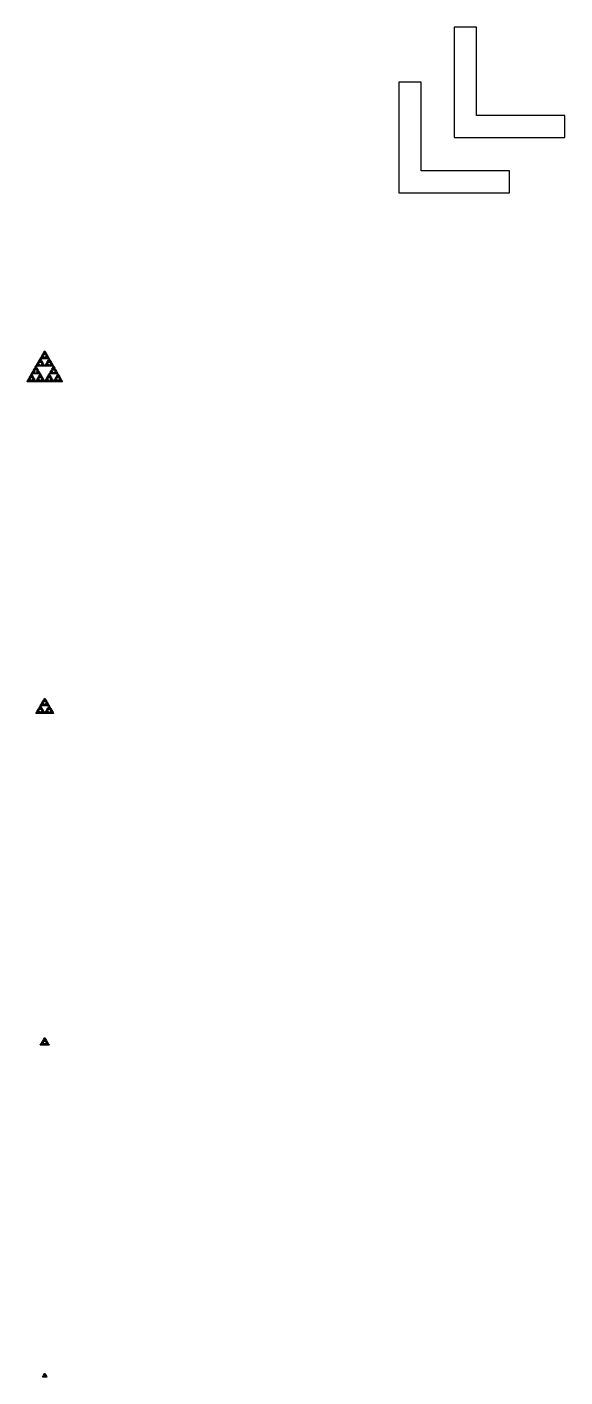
# Model space of a CAD drawing. Extents: x -467 to 127, y -467 to 127.
# Drawn here: x 78.4 to 127, y 4.9 to 127 of the extents above; entities that cross this region are included whole.
import ezdxf

# ---------------------------------------------------------------- set-up
doc = ezdxf.new("R2010")
doc.units = 13
doc.layers.add('ALIGN', color=5, linetype='Continuous')
doc.layers.add('MAGNET', color=11, linetype='Continuous')

msp = doc.modelspace()

# ---------------------------------------------------------------- linework, layer by layer
at = {"layer": 'ALIGN'}
for points in [[(117, 117), (127, 117), (127, 119), (119, 119), (119, 127), (117, 127)], [(112, 112), (122, 112), (122, 114), (114, 114), (114, 122), (112, 122)]]:
    msp.add_lwpolyline(points, close=True, dxfattribs=at)
at = {"layer": 'MAGNET'}
for points in [[(79.95, 97.62), (80, 97.71), (80.05, 97.62), (79.95, 97.62)], [(79.25, 96.41), (79.3, 96.49), (79.35, 96.41), (79.25, 96.41)], [(79.3, 96.49), (79.35, 96.58), (79.4, 96.49), (79.3, 96.49)], [(79.35, 96.58), (79.4, 96.67), (79.45, 96.58), (79.35, 96.58)], [(79.4, 96.67), (79.45, 96.75), (79.5, 96.67), (79.4, 96.67)], [(79.4, 96.49), (79.45, 96.58), (79.5, 96.49), (79.4, 96.49)], [(79.45, 96.75), (79.5, 96.84), (79.55, 96.75), (79.45, 96.75)], [(79.45, 96.41), (79.5, 96.49), (79.55, 96.41), (79.45, 96.41)], [(79.5, 96.84), (79.55, 96.93), (79.6, 96.84), (79.5, 96.84)], [(79.5, 96.67), (79.55, 96.75), (79.6, 96.67), (79.5, 96.67)], [(79.55, 96.93), (79.6, 97.01), (79.65, 96.93), (79.55, 96.93)], [(79.6, 97.01), (79.65, 97.1), (79.7, 97.01), (79.6, 97.01)], [(79.6, 96.84), (79.65, 96.93), (79.7, 96.84), (79.6, 96.84)], [(79.6, 96.67), (79.65, 96.75), (79.7, 96.67), (79.6, 96.67)], [(79.65, 97.1), (79.7, 97.19), (79.75, 97.1), (79.65, 97.1)], [(79.65, 96.75), (79.7, 96.84), (79.75, 96.75), (79.65, 96.75)], [(79.65, 96.41), (79.7, 96.49), (79.75, 96.41), (79.65, 96.41)], [(79.7, 97.19), (79.75, 97.27), (79.8, 97.19), (79.7, 97.19)], [(79.7, 97.01), (79.75, 97.1), (79.8, 97.01), (79.7, 97.01)], [(79.7, 96.67), (79.75, 96.75), (79.8, 96.67), (79.7, 96.67)], [(79.7, 96.49), (79.75, 96.58), (79.8, 96.49), (79.7, 96.49)], [(79.75, 97.27), (79.8, 97.36), (79.85, 97.27), (79.75, 97.27)], [(79.75, 96.58), (79.8, 96.67), (79.85, 96.58), (79.75, 96.58)], [(79.8, 97.36), (79.85, 97.45), (79.9, 97.36), (79.8, 97.36)], [(79.8, 97.19), (79.85, 97.27), (79.9, 97.19), (79.8, 97.19)], [(79.8, 97.01), (79.85, 97.1), (79.9, 97.01), (79.8, 97.01)], [(79.8, 96.49), (79.85, 96.58), (79.9, 96.49), (79.8, 96.49)], [(79.85, 97.45), (79.9, 97.53), (79.95, 97.45), (79.85, 97.45)], [(79.85, 97.1), (79.9, 97.19), (79.95, 97.1), (79.85, 97.1)], [(79.85, 96.41), (79.9, 96.49), (79.95, 96.41), (79.85, 96.41)], [(79.9, 97.53), (79.95, 97.62), (80, 97.53), (79.9, 97.53)], [(79.9, 97.36), (79.95, 97.45), (80, 97.36), (79.9, 97.36)], [(79.9, 97.01), (79.95, 97.1), (80, 97.01), (79.9, 97.01)], [(80, 97.53), (80.05, 97.62), (80.1, 97.53), (80, 97.53)], [(80, 97.36), (80.05, 97.45), (80.1, 97.36), (80, 97.36)], [(80, 97.01), (80.05, 97.1), (80.1, 97.01), (80, 97.01)], [(80.05, 97.45), (80.1, 97.53), (80.15, 97.45), (80.05, 97.45)], [(80.05, 97.1), (80.1, 97.19), (80.15, 97.1), (80.05, 97.1)], [(80.05, 96.41), (80.1, 96.49), (80.15, 96.41), (80.05, 96.41)], [(80.1, 97.36), (80.15, 97.45), (80.2, 97.36), (80.1, 97.36)], [(80.1, 97.19), (80.15, 97.27), (80.2, 97.19), (80.1, 97.19)], [(80.1, 97.01), (80.15, 97.1), (80.2, 97.01), (80.1, 97.01)], [(80.1, 96.49), (80.15, 96.58), (80.2, 96.49), (80.1, 96.49)], [(80.15, 97.27), (80.2, 97.36), (80.25, 97.27), (80.15, 97.27)], [(80.15, 96.58), (80.2, 96.67), (80.25, 96.58), (80.15, 96.58)], [(80.2, 97.19), (80.25, 97.27), (80.3, 97.19), (80.2, 97.19)], [(80.2, 97.01), (80.25, 97.1), (80.3, 97.01), (80.2, 97.01)], [(80.2, 96.67), (80.25, 96.75), (80.3, 96.67), (80.2, 96.67)], [(80.2, 96.49), (80.25, 96.58), (80.3, 96.49), (80.2, 96.49)], [(80.25, 97.1), (80.3, 97.19), (80.35, 97.1), (80.25, 97.1)], [(80.25, 96.75), (80.3, 96.84), (80.35, 96.75), (80.25, 96.75)], [(80.25, 96.41), (80.3, 96.49), (80.35, 96.41), (80.25, 96.41)], [(80.3, 97.01), (80.35, 97.1), (80.4, 97.01), (80.3, 97.01)], [(80.3, 96.84), (80.35, 96.93), (80.4, 96.84), (80.3, 96.84)], [(80.3, 96.67), (80.35, 96.75), (80.4, 96.67), (80.3, 96.67)], [(80.35, 96.93), (80.4, 97.01), (80.45, 96.93), (80.35, 96.93)], [(80.4, 96.84), (80.45, 96.93), (80.5, 96.84), (80.4, 96.84)], [(80.4, 96.67), (80.45, 96.75), (80.5, 96.67), (80.4, 96.67)], [(80.45, 96.75), (80.5, 96.84), (80.55, 96.75), (80.45, 96.75)], [(80.45, 96.41), (80.5, 96.49), (80.55, 96.41), (80.45, 96.41)], [(80.5, 96.67), (80.55, 96.75), (80.6, 96.67), (80.5, 96.67)], [(80.5, 96.49), (80.55, 96.58), (80.6, 96.49), (80.5, 96.49)], [(80.55, 96.58), (80.6, 96.67), (80.65, 96.58), (80.55, 96.58)], [(80.6, 96.49), (80.65, 96.58), (80.7, 96.49), (80.6, 96.49)], [(80.65, 96.41), (80.7, 96.49), (80.75, 96.41), (80.65, 96.41)], [(78.55, 95.19), (78.6, 95.28), (78.65, 95.19), (78.55, 95.19)], [(78.6, 95.28), (78.65, 95.37), (78.7, 95.28), (78.6, 95.28)], [(78.65, 95.37), (78.7, 95.45), (78.75, 95.37), (78.65, 95.37)], [(78.7, 95.45), (78.75, 95.54), (78.8, 95.45), (78.7, 95.45)], [(78.7, 95.28), (78.75, 95.37), (78.8, 95.28), (78.7, 95.28)], [(78.75, 95.54), (78.8, 95.63), (78.85, 95.54), (78.75, 95.54)], [(78.8, 95.63), (78.85, 95.71), (78.9, 95.63), (78.8, 95.63)], [(78.8, 95.45), (78.85, 95.54), (78.9, 95.45), (78.8, 95.45)], [(78.8, 95.28), (78.85, 95.37), (78.9, 95.28), (78.8, 95.28)], [(78.85, 95.71), (78.9, 95.8), (78.95, 95.71), (78.85, 95.71)], [(78.85, 95.37), (78.9, 95.45), (78.95, 95.37), (78.85, 95.37)], [(78.9, 95.8), (78.95, 95.89), (79, 95.8), (78.9, 95.8)], [(78.9, 95.63), (78.95, 95.71), (79, 95.63), (78.9, 95.63)], [(78.9, 95.28), (78.95, 95.37), (79, 95.28), (78.9, 95.28)], [(78.95, 95.89), (79, 95.97), (79.05, 95.89), (78.95, 95.89)], [(78.95, 95.19), (79, 95.28), (79.05, 95.19), (78.95, 95.19)], [(79, 95.97), (79.05, 96.06), (79.1, 95.97), (79, 95.97)], [(79, 95.8), (79.05, 95.89), (79.1, 95.8), (79, 95.8)], [(79, 95.63), (79.05, 95.71), (79.1, 95.63), (79, 95.63)], [(79.05, 96.06), (79.1, 96.15), (79.15, 96.06), (79.05, 96.06)], [(79.05, 95.71), (79.1, 95.8), (79.15, 95.71), (79.05, 95.71)], [(79.1, 96.15), (79.15, 96.23), (79.2, 96.15), (79.1, 96.15)], [(79.1, 95.97), (79.15, 96.06), (79.2, 95.97), (79.1, 95.97)], [(79.1, 95.63), (79.15, 95.71), (79.2, 95.63), (79.1, 95.63)], [(79.15, 96.23), (79.2, 96.32), (79.25, 96.23), (79.15, 96.23)], [(79.2, 96.32), (79.25, 96.41), (79.3, 96.32), (79.2, 96.32)], [(79.2, 96.15), (79.25, 96.23), (79.3, 96.15), (79.2, 96.15)], [(79.2, 95.97), (79.25, 96.06), (79.3, 95.97), (79.2, 95.97)], [(79.2, 95.63), (79.25, 95.71), (79.3, 95.63), (79.2, 95.63)], [(79.25, 96.06), (79.3, 96.15), (79.35, 96.06), (79.25, 96.06)], [(79.25, 95.71), (79.3, 95.8), (79.35, 95.71), (79.25, 95.71)], [(79.3, 96.32), (79.35, 96.41), (79.4, 96.32), (79.3, 96.32)], [(79.3, 95.97), (79.35, 96.06), (79.4, 95.97), (79.3, 95.97)], [(79.3, 95.8), (79.35, 95.89), (79.4, 95.8), (79.3, 95.8)], [(79.3, 95.63), (79.35, 95.71), (79.4, 95.63), (79.3, 95.63)], [(79.35, 95.89), (79.4, 95.97), (79.45, 95.89), (79.35, 95.89)], [(79.35, 95.19), (79.4, 95.28), (79.45, 95.19), (79.35, 95.19)], [(79.4, 96.32), (79.45, 96.41), (79.5, 96.32), (79.4, 96.32)], [(79.4, 95.8), (79.45, 95.89), (79.5, 95.8), (79.4, 95.8)], [(79.4, 95.63), (79.45, 95.71), (79.5, 95.63), (79.4, 95.63)], [(79.4, 95.28), (79.45, 95.37), (79.5, 95.28), (79.4, 95.28)], [(79.45, 95.71), (79.5, 95.8), (79.55, 95.71), (79.45, 95.71)], [(79.45, 95.37), (79.5, 95.45), (79.55, 95.37), (79.45, 95.37)], [(79.5, 96.32), (79.55, 96.41), (79.6, 96.32), (79.5, 96.32)], [(79.5, 95.63), (79.55, 95.71), (79.6, 95.63), (79.5, 95.63)], [(79.5, 95.45), (79.55, 95.54), (79.6, 95.45), (79.5, 95.45)], [(79.5, 95.28), (79.55, 95.37), (79.6, 95.28), (79.5, 95.28)], [(79.55, 95.54), (79.6, 95.63), (79.65, 95.54), (79.55, 95.54)], [(79.6, 96.32), (79.65, 96.41), (79.7, 96.32), (79.6, 96.32)], [(79.6, 95.45), (79.65, 95.54), (79.7, 95.45), (79.6, 95.45)], [(79.6, 95.28), (79.65, 95.37), (79.7, 95.28), (79.6, 95.28)], [(79.65, 95.37), (79.7, 95.45), (79.75, 95.37), (79.65, 95.37)], [(79.7, 96.32), (79.75, 96.41), (79.8, 96.32), (79.7, 96.32)], [(79.7, 95.28), (79.75, 95.37), (79.8, 95.28), (79.7, 95.28)], [(79.75, 95.19), (79.8, 95.28), (79.85, 95.19), (79.75, 95.19)], [(79.8, 96.32), (79.85, 96.41), (79.9, 96.32), (79.8, 96.32)], [(79.9, 96.32), (79.95, 96.41), (80, 96.32), (79.9, 96.32)], [(80, 96.32), (80.05, 96.41), (80.1, 96.32), (80, 96.32)], [(80.1, 96.32), (80.15, 96.41), (80.2, 96.32), (80.1, 96.32)], [(80.15, 95.19), (80.2, 95.28), (80.25, 95.19), (80.15, 95.19)], [(80.2, 96.32), (80.25, 96.41), (80.3, 96.32), (80.2, 96.32)], [(80.2, 95.28), (80.25, 95.37), (80.3, 95.28), (80.2, 95.28)], [(80.25, 95.37), (80.3, 95.45), (80.35, 95.37), (80.25, 95.37)], [(80.3, 96.32), (80.35, 96.41), (80.4, 96.32), (80.3, 96.32)], [(80.3, 95.45), (80.35, 95.54), (80.4, 95.45), (80.3, 95.45)], [(80.3, 95.28), (80.35, 95.37), (80.4, 95.28), (80.3, 95.28)], [(80.35, 95.54), (80.4, 95.63), (80.45, 95.54), (80.35, 95.54)], [(80.4, 96.32), (80.45, 96.41), (80.5, 96.32), (80.4, 96.32)], [(80.4, 95.63), (80.45, 95.71), (80.5, 95.63), (80.4, 95.63)], [(80.4, 95.45), (80.45, 95.54), (80.5, 95.45), (80.4, 95.45)], [(80.4, 95.28), (80.45, 95.37), (80.5, 95.28), (80.4, 95.28)], [(80.45, 95.71), (80.5, 95.8), (80.55, 95.71), (80.45, 95.71)], [(80.45, 95.37), (80.5, 95.45), (80.55, 95.37), (80.45, 95.37)], [(80.5, 96.32), (80.55, 96.41), (80.6, 96.32), (80.5, 96.32)], [(80.5, 95.8), (80.55, 95.89), (80.6, 95.8), (80.5, 95.8)], [(80.5, 95.63), (80.55, 95.71), (80.6, 95.63), (80.5, 95.63)], [(80.5, 95.28), (80.55, 95.37), (80.6, 95.28), (80.5, 95.28)], [(80.55, 95.89), (80.6, 95.97), (80.65, 95.89), (80.55, 95.89)], [(80.55, 95.19), (80.6, 95.28), (80.65, 95.19), (80.55, 95.19)], [(80.6, 96.32), (80.65, 96.41), (80.7, 96.32), (80.6, 96.32)], [(80.6, 95.97), (80.65, 96.06), (80.7, 95.97), (80.6, 95.97)], [(80.6, 95.8), (80.65, 95.89), (80.7, 95.8), (80.6, 95.8)], [(80.6, 95.63), (80.65, 95.71), (80.7, 95.63), (80.6, 95.63)], [(80.65, 96.06), (80.7, 96.15), (80.75, 96.06), (80.65, 96.06)], [(80.65, 95.71), (80.7, 95.8), (80.75, 95.71), (80.65, 95.71)], [(80.7, 96.32), (80.75, 96.41), (80.8, 96.32), (80.7, 96.32)], [(80.7, 96.15), (80.75, 96.23), (80.8, 96.15), (80.7, 96.15)], [(80.7, 95.97), (80.75, 96.06), (80.8, 95.97), (80.7, 95.97)], [(80.7, 95.63), (80.75, 95.71), (80.8, 95.63), (80.7, 95.63)], [(80.75, 96.23), (80.8, 96.32), (80.85, 96.23), (80.75, 96.23)], [(80.8, 96.15), (80.85, 96.23), (80.9, 96.15), (80.8, 96.15)], [(80.8, 95.97), (80.85, 96.06), (80.9, 95.97), (80.8, 95.97)], [(80.8, 95.63), (80.85, 95.71), (80.9, 95.63), (80.8, 95.63)], [(80.85, 96.06), (80.9, 96.15), (80.95, 96.06), (80.85, 96.06)], [(80.85, 95.71), (80.9, 95.8), (80.95, 95.71), (80.85, 95.71)], [(80.9, 95.97), (80.95, 96.06), (81, 95.97), (80.9, 95.97)], [(80.9, 95.8), (80.95, 95.89), (81, 95.8), (80.9, 95.8)], [(80.9, 95.63), (80.95, 95.71), (81, 95.63), (80.9, 95.63)], [(80.95, 95.89), (81, 95.97), (81.05, 95.89), (80.95, 95.89)], [(80.95, 95.19), (81, 95.28), (81.05, 95.19), (80.95, 95.19)], [(81, 95.8), (81.05, 95.89), (81.1, 95.8), (81, 95.8)], [(81, 95.63), (81.05, 95.71), (81.1, 95.63), (81, 95.63)], [(81, 95.28), (81.05, 95.37), (81.1, 95.28), (81, 95.28)], [(81.05, 95.71), (81.1, 95.8), (81.15, 95.71), (81.05, 95.71)], [(81.05, 95.37), (81.1, 95.45), (81.15, 95.37), (81.05, 95.37)], [(81.1, 95.63), (81.15, 95.71), (81.2, 95.63), (81.1, 95.63)], [(81.1, 95.45), (81.15, 95.54), (81.2, 95.45), (81.1, 95.45)], [(81.1, 95.28), (81.15, 95.37), (81.2, 95.28), (81.1, 95.28)], [(81.15, 95.54), (81.2, 95.63), (81.25, 95.54), (81.15, 95.54)], [(81.2, 95.45), (81.25, 95.54), (81.3, 95.45), (81.2, 95.45)], [(81.2, 95.28), (81.25, 95.37), (81.3, 95.28), (81.2, 95.28)], [(81.25, 95.37), (81.3, 95.45), (81.35, 95.37), (81.25, 95.37)], [(81.3, 95.28), (81.35, 95.37), (81.4, 95.28), (81.3, 95.28)], [(81.35, 95.19), (81.4, 95.28), (81.45, 95.19), (81.35, 95.19)], [(78.4, 94.93), (78.45, 95.02), (78.5, 94.93), (78.4, 94.93)], [(78.45, 95.02), (78.5, 95.11), (78.55, 95.02), (78.45, 95.02)], [(78.5, 95.11), (78.55, 95.19), (78.6, 95.11), (78.5, 95.11)], [(78.5, 94.93), (78.55, 95.02), (78.6, 94.93), (78.5, 94.93)], [(78.6, 95.11), (78.65, 95.19), (78.7, 95.11), (78.6, 95.11)], [(78.6, 94.93), (78.65, 95.02), (78.7, 94.93), (78.6, 94.93)], [(78.65, 95.02), (78.7, 95.11), (78.75, 95.02), (78.65, 95.02)], [(78.7, 94.93), (78.75, 95.02), (78.8, 94.93), (78.7, 94.93)], [(78.8, 94.93), (78.85, 95.02), (78.9, 94.93), (78.8, 94.93)], [(78.85, 95.02), (78.9, 95.11), (78.95, 95.02), (78.85, 95.02)], [(78.9, 95.11), (78.95, 95.19), (79, 95.11), (78.9, 95.11)], [(78.9, 94.93), (78.95, 95.02), (79, 94.93), (78.9, 94.93)], [(79, 95.11), (79.05, 95.19), (79.1, 95.11), (79, 95.11)], [(79, 94.93), (79.05, 95.02), (79.1, 94.93), (79, 94.93)], [(79.05, 95.02), (79.1, 95.11), (79.15, 95.02), (79.05, 95.02)], [(79.1, 94.93), (79.15, 95.02), (79.2, 94.93), (79.1, 94.93)], [(79.2, 94.93), (79.25, 95.02), (79.3, 94.93), (79.2, 94.93)], [(79.25, 95.02), (79.3, 95.11), (79.35, 95.02), (79.25, 95.02)], [(79.3, 95.11), (79.35, 95.19), (79.4, 95.11), (79.3, 95.11)], [(79.3, 94.93), (79.35, 95.02), (79.4, 94.93), (79.3, 94.93)], [(79.4, 95.11), (79.45, 95.19), (79.5, 95.11), (79.4, 95.11)], [(79.4, 94.93), (79.45, 95.02), (79.5, 94.93), (79.4, 94.93)], [(79.45, 95.02), (79.5, 95.11), (79.55, 95.02), (79.45, 95.02)], [(79.5, 94.93), (79.55, 95.02), (79.6, 94.93), (79.5, 94.93)], [(79.6, 94.93), (79.65, 95.02), (79.7, 94.93), (79.6, 94.93)], [(79.65, 95.02), (79.7, 95.11), (79.75, 95.02), (79.65, 95.02)], [(79.7, 95.11), (79.75, 95.19), (79.8, 95.11), (79.7, 95.11)], [(79.7, 94.93), (79.75, 95.02), (79.8, 94.93), (79.7, 94.93)], [(79.8, 95.11), (79.85, 95.19), (79.9, 95.11), (79.8, 95.11)], [(79.8, 94.93), (79.85, 95.02), (79.9, 94.93), (79.8, 94.93)], [(79.85, 95.02), (79.9, 95.11), (79.95, 95.02), (79.85, 95.02)], [(79.9, 94.93), (79.95, 95.02), (80, 94.93), (79.9, 94.93)], [(80, 94.93), (80.05, 95.02), (80.1, 94.93), (80, 94.93)], [(80.05, 95.02), (80.1, 95.11), (80.15, 95.02), (80.05, 95.02)], [(80.1, 95.11), (80.15, 95.19), (80.2, 95.11), (80.1, 95.11)], [(80.1, 94.93), (80.15, 95.02), (80.2, 94.93), (80.1, 94.93)], [(80.2, 95.11), (80.25, 95.19), (80.3, 95.11), (80.2, 95.11)], [(80.2, 94.93), (80.25, 95.02), (80.3, 94.93), (80.2, 94.93)], [(80.25, 95.02), (80.3, 95.11), (80.35, 95.02), (80.25, 95.02)], [(80.3, 94.93), (80.35, 95.02), (80.4, 94.93), (80.3, 94.93)], [(80.4, 94.93), (80.45, 95.02), (80.5, 94.93), (80.4, 94.93)], [(80.45, 95.02), (80.5, 95.11), (80.55, 95.02), (80.45, 95.02)], [(80.5, 95.11), (80.55, 95.19), (80.6, 95.11), (80.5, 95.11)], [(80.5, 94.93), (80.55, 95.02), (80.6, 94.93), (80.5, 94.93)], [(80.6, 95.11), (80.65, 95.19), (80.7, 95.11), (80.6, 95.11)], [(80.6, 94.93), (80.65, 95.02), (80.7, 94.93), (80.6, 94.93)], [(80.65, 95.02), (80.7, 95.11), (80.75, 95.02), (80.65, 95.02)], [(80.7, 94.93), (80.75, 95.02), (80.8, 94.93), (80.7, 94.93)], [(80.8, 94.93), (80.85, 95.02), (80.9, 94.93), (80.8, 94.93)], [(80.85, 95.02), (80.9, 95.11), (80.95, 95.02), (80.85, 95.02)], [(80.9, 95.11), (80.95, 95.19), (81, 95.11), (80.9, 95.11)], [(80.9, 94.93), (80.95, 95.02), (81, 94.93), (80.9, 94.93)], [(81, 95.11), (81.05, 95.19), (81.1, 95.11), (81, 95.11)], [(81, 94.93), (81.05, 95.02), (81.1, 94.93), (81, 94.93)], [(81.05, 95.02), (81.1, 95.11), (81.15, 95.02), (81.05, 95.02)], [(81.1, 94.93), (81.15, 95.02), (81.2, 94.93), (81.1, 94.93)], [(81.2, 94.93), (81.25, 95.02), (81.3, 94.93), (81.2, 94.93)], [(81.25, 95.02), (81.3, 95.11), (81.35, 95.02), (81.25, 95.02)], [(81.3, 95.11), (81.35, 95.19), (81.4, 95.11), (81.3, 95.11)], [(81.3, 94.93), (81.35, 95.02), (81.4, 94.93), (81.3, 94.93)], [(81.4, 95.11), (81.45, 95.19), (81.5, 95.11), (81.4, 95.11)], [(81.4, 94.93), (81.45, 95.02), (81.5, 94.93), (81.4, 94.93)], [(81.45, 95.02), (81.5, 95.11), (81.55, 95.02), (81.45, 95.02)], [(81.5, 94.93), (81.55, 95.02), (81.6, 94.93), (81.5, 94.93)], [(79.75, 65.89), (79.8, 65.97), (79.85, 65.89), (79.75, 65.89)], [(79.8, 65.97), (79.85, 66.06), (79.9, 65.97), (79.8, 65.97)], [(79.85, 66.06), (79.9, 66.15), (79.95, 66.06), (79.85, 66.06)], [(79.9, 66.15), (79.95, 66.23), (80, 66.15), (79.9, 66.15)], [(79.9, 65.97), (79.95, 66.06), (80, 65.97), (79.9, 65.97)], [(79.95, 66.23), (80, 66.32), (80.05, 66.23), (79.95, 66.23)], [(80, 66.15), (80.05, 66.23), (80.1, 66.15), (80, 66.15)], [(80, 65.97), (80.05, 66.06), (80.1, 65.97), (80, 65.97)], [(80.05, 66.06), (80.1, 66.15), (80.15, 66.06), (80.05, 66.06)], [(80.1, 65.97), (80.15, 66.06), (80.2, 65.97), (80.1, 65.97)], [(80.15, 65.89), (80.2, 65.97), (80.25, 65.89), (80.15, 65.89)], [(79.2, 64.93), (79.25, 65.02), (79.3, 64.93), (79.2, 64.93)], [(79.25, 65.02), (79.3, 65.11), (79.35, 65.02), (79.25, 65.02)], [(79.3, 65.11), (79.35, 65.19), (79.4, 65.11), (79.3, 65.11)], [(79.3, 64.93), (79.35, 65.02), (79.4, 64.93), (79.3, 64.93)], [(79.35, 65.19), (79.4, 65.28), (79.45, 65.19), (79.35, 65.19)], [(79.4, 65.28), (79.45, 65.37), (79.5, 65.28), (79.4, 65.28)], [(79.4, 65.11), (79.45, 65.19), (79.5, 65.11), (79.4, 65.11)], [(79.4, 64.93), (79.45, 65.02), (79.5, 64.93), (79.4, 64.93)], [(79.45, 65.37), (79.5, 65.45), (79.55, 65.37), (79.45, 65.37)], [(79.45, 65.02), (79.5, 65.11), (79.55, 65.02), (79.45, 65.02)], [(79.5, 65.45), (79.55, 65.54), (79.6, 65.45), (79.5, 65.45)], [(79.5, 65.28), (79.55, 65.37), (79.6, 65.28), (79.5, 65.28)], [(79.5, 64.93), (79.55, 65.02), (79.6, 64.93), (79.5, 64.93)], [(79.55, 65.54), (79.6, 65.63), (79.65, 65.54), (79.55, 65.54)], [(79.6, 65.63), (79.65, 65.71), (79.7, 65.63), (79.6, 65.63)], [(79.6, 65.45), (79.65, 65.54), (79.7, 65.45), (79.6, 65.45)], [(79.6, 65.28), (79.65, 65.37), (79.7, 65.28), (79.6, 65.28)], [(79.6, 64.93), (79.65, 65.02), (79.7, 64.93), (79.6, 64.93)], [(79.65, 65.71), (79.7, 65.8), (79.75, 65.71), (79.65, 65.71)], [(79.65, 65.37), (79.7, 65.45), (79.75, 65.37), (79.65, 65.37)], [(79.65, 65.02), (79.7, 65.11), (79.75, 65.02), (79.65, 65.02)], [(79.7, 65.8), (79.75, 65.89), (79.8, 65.8), (79.7, 65.8)], [(79.7, 65.63), (79.75, 65.71), (79.8, 65.63), (79.7, 65.63)], [(79.7, 65.28), (79.75, 65.37), (79.8, 65.28), (79.7, 65.28)], [(79.7, 65.11), (79.75, 65.19), (79.8, 65.11), (79.7, 65.11)], [(79.7, 64.93), (79.75, 65.02), (79.8, 64.93), (79.7, 64.93)], [(79.75, 65.19), (79.8, 65.28), (79.85, 65.19), (79.75, 65.19)], [(79.8, 65.8), (79.85, 65.89), (79.9, 65.8), (79.8, 65.8)], [(79.8, 65.63), (79.85, 65.71), (79.9, 65.63), (79.8, 65.63)], [(79.8, 65.11), (79.85, 65.19), (79.9, 65.11), (79.8, 65.11)], [(79.8, 64.93), (79.85, 65.02), (79.9, 64.93), (79.8, 64.93)], [(79.85, 65.71), (79.9, 65.8), (79.95, 65.71), (79.85, 65.71)], [(79.85, 65.02), (79.9, 65.11), (79.95, 65.02), (79.85, 65.02)], [(79.9, 65.63), (79.95, 65.71), (80, 65.63), (79.9, 65.63)], [(79.9, 64.93), (79.95, 65.02), (80, 64.93), (79.9, 64.93)], [(80, 65.63), (80.05, 65.71), (80.1, 65.63), (80, 65.63)], [(80, 64.93), (80.05, 65.02), (80.1, 64.93), (80, 64.93)], [(80.05, 65.71), (80.1, 65.8), (80.15, 65.71), (80.05, 65.71)], [(80.05, 65.02), (80.1, 65.11), (80.15, 65.02), (80.05, 65.02)], [(80.1, 65.8), (80.15, 65.89), (80.2, 65.8), (80.1, 65.8)], [(80.1, 65.63), (80.15, 65.71), (80.2, 65.63), (80.1, 65.63)], [(80.1, 65.11), (80.15, 65.19), (80.2, 65.11), (80.1, 65.11)], [(80.1, 64.93), (80.15, 65.02), (80.2, 64.93), (80.1, 64.93)], [(80.15, 65.19), (80.2, 65.28), (80.25, 65.19), (80.15, 65.19)], [(80.2, 65.8), (80.25, 65.89), (80.3, 65.8), (80.2, 65.8)], [(80.2, 65.63), (80.25, 65.71), (80.3, 65.63), (80.2, 65.63)], [(80.2, 65.28), (80.25, 65.37), (80.3, 65.28), (80.2, 65.28)], [(80.2, 65.11), (80.25, 65.19), (80.3, 65.11), (80.2, 65.11)], [(80.2, 64.93), (80.25, 65.02), (80.3, 64.93), (80.2, 64.93)], [(80.25, 65.71), (80.3, 65.8), (80.35, 65.71), (80.25, 65.71)], [(80.25, 65.37), (80.3, 65.45), (80.35, 65.37), (80.25, 65.37)], [(80.25, 65.02), (80.3, 65.11), (80.35, 65.02), (80.25, 65.02)], [(80.3, 65.63), (80.35, 65.71), (80.4, 65.63), (80.3, 65.63)], [(80.3, 65.45), (80.35, 65.54), (80.4, 65.45), (80.3, 65.45)], [(80.3, 65.28), (80.35, 65.37), (80.4, 65.28), (80.3, 65.28)], [(80.3, 64.93), (80.35, 65.02), (80.4, 64.93), (80.3, 64.93)], [(80.35, 65.54), (80.4, 65.63), (80.45, 65.54), (80.35, 65.54)], [(80.4, 65.45), (80.45, 65.54), (80.5, 65.45), (80.4, 65.45)], [(80.4, 65.28), (80.45, 65.37), (80.5, 65.28), (80.4, 65.28)], [(80.4, 64.93), (80.45, 65.02), (80.5, 64.93), (80.4, 64.93)], [(80.45, 65.37), (80.5, 65.45), (80.55, 65.37), (80.45, 65.37)], [(80.45, 65.02), (80.5, 65.11), (80.55, 65.02), (80.45, 65.02)], [(80.5, 65.28), (80.55, 65.37), (80.6, 65.28), (80.5, 65.28)], [(80.5, 65.11), (80.55, 65.19), (80.6, 65.11), (80.5, 65.11)], [(80.5, 64.93), (80.55, 65.02), (80.6, 64.93), (80.5, 64.93)], [(80.55, 65.19), (80.6, 65.28), (80.65, 65.19), (80.55, 65.19)], [(80.6, 65.11), (80.65, 65.19), (80.7, 65.11), (80.6, 65.11)], [(80.6, 64.93), (80.65, 65.02), (80.7, 64.93), (80.6, 64.93)], [(80.65, 65.02), (80.7, 65.11), (80.75, 65.02), (80.65, 65.02)], [(80.7, 64.93), (80.75, 65.02), (80.8, 64.93), (80.7, 64.93)], [(79.85, 35.37), (79.9, 35.45), (79.95, 35.37), (79.85, 35.37)], [(79.9, 35.45), (79.95, 35.54), (80, 35.45), (79.9, 35.45)], [(79.95, 35.54), (80, 35.63), (80.05, 35.54), (79.95, 35.54)], [(80, 35.45), (80.05, 35.54), (80.1, 35.45), (80, 35.45)], [(80.05, 35.37), (80.1, 35.45), (80.15, 35.37), (80.05, 35.37)], [(79.6, 34.93), (79.65, 35.02), (79.7, 34.93), (79.6, 34.93)], [(79.65, 35.02), (79.7, 35.11), (79.75, 35.02), (79.65, 35.02)], [(79.7, 35.11), (79.75, 35.19), (79.8, 35.11), (79.7, 35.11)], [(79.7, 34.93), (79.75, 35.02), (79.8, 34.93), (79.7, 34.93)], [(79.75, 35.19), (79.8, 35.28), (79.85, 35.19), (79.75, 35.19)], [(79.8, 35.28), (79.85, 35.37), (79.9, 35.28), (79.8, 35.28)], [(79.8, 35.11), (79.85, 35.19), (79.9, 35.11), (79.8, 35.11)], [(79.8, 34.93), (79.85, 35.02), (79.9, 34.93), (79.8, 34.93)], [(79.85, 35.02), (79.9, 35.11), (79.95, 35.02), (79.85, 35.02)], [(79.9, 35.28), (79.95, 35.37), (80, 35.28), (79.9, 35.28)], [(79.9, 34.93), (79.95, 35.02), (80, 34.93), (79.9, 34.93)], [(80, 35.28), (80.05, 35.37), (80.1, 35.28), (80, 35.28)], [(80, 34.93), (80.05, 35.02), (80.1, 34.93), (80, 34.93)], [(80.05, 35.02), (80.1, 35.11), (80.15, 35.02), (80.05, 35.02)], [(80.1, 35.28), (80.15, 35.37), (80.2, 35.28), (80.1, 35.28)], [(80.1, 35.11), (80.15, 35.19), (80.2, 35.11), (80.1, 35.11)], [(80.1, 34.93), (80.15, 35.02), (80.2, 34.93), (80.1, 34.93)], [(80.15, 35.19), (80.2, 35.28), (80.25, 35.19), (80.15, 35.19)], [(80.2, 35.11), (80.25, 35.19), (80.3, 35.11), (80.2, 35.11)], [(80.2, 34.93), (80.25, 35.02), (80.3, 34.93), (80.2, 34.93)], [(80.25, 35.02), (80.3, 35.11), (80.35, 35.02), (80.25, 35.02)], [(80.3, 34.93), (80.35, 35.02), (80.4, 34.93), (80.3, 34.93)], [(79.8, 4.93), (79.85, 5.02), (79.9, 4.93), (79.8, 4.93)], [(79.85, 5.02), (79.9, 5.11), (79.95, 5.02), (79.85, 5.02)], [(79.9, 5.11), (79.95, 5.19), (80, 5.11), (79.9, 5.11)], [(79.9, 4.93), (79.95, 5.02), (80, 4.93), (79.9, 4.93)], [(79.95, 5.19), (80, 5.28), (80.05, 5.19), (79.95, 5.19)], [(80, 5.11), (80.05, 5.19), (80.1, 5.11), (80, 5.11)], [(80, 4.93), (80.05, 5.02), (80.1, 4.93), (80, 4.93)], [(80.05, 5.02), (80.1, 5.11), (80.15, 5.02), (80.05, 5.02)], [(80.1, 4.93), (80.15, 5.02), (80.2, 4.93), (80.1, 4.93)]]:
    msp.add_lwpolyline(points, dxfattribs=at)

doc.saveas('drawing.dxf')
